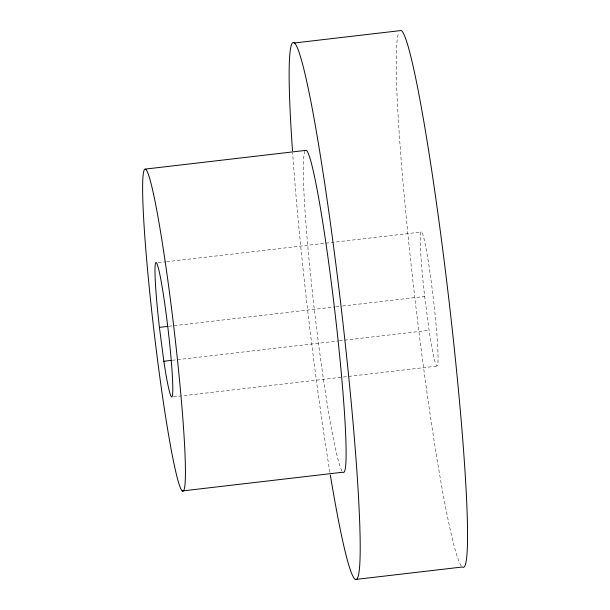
<?xml version="1.0" encoding="UTF-8"?>
<svg xmlns="http://www.w3.org/2000/svg" width="610" height="610" viewBox="0 0 610 610"><rect width="100%" height="100%" fill="white"/><g stroke="black" fill="none" stroke-linecap="round" stroke-linejoin="round"><path stroke-width="0.46" stroke-dasharray="3.05 2.29" d="M158.203 262.719L165.752 261.842M166.698 261.728L421.563 231.998M168.848 326.281L334.989 306.899M335.927 306.792L341.592 306.128M342.538 306.022L424.659 296.437A67.565 4.201 83.3 0 1 423.569 236.939A67.565 4.201 83.3 0 1 437.561 344.177A67.565 4.201 83.3 0 1 429.082 330.323L424.659 296.437M172.325 360.274L338.466 340.891M339.404 340.784L429.082 330.323M173.453 396.843L342.423 377.132M343.369 377.026L436.813 366.122M329.888 472.315A270.268 16.79 83.3 0 1 292.64 152.805M341.989 471.042A162.161 10.073 83.3 0 1 314.478 310.604A162.161 10.073 83.3 0 1 304.916 151.303M461.32 565.996A270.268 16.79 83.3 0 1 415.425 302.751A270.268 16.79 83.3 0 1 398.818 32.376"/><path stroke-width="0.91" d="M294.188 43.005L401.365 30.5A270.268 16.79 83.3 0 1 449.982 309.239A270.268 16.79 83.3 0 1 462.38 566.995L355.203 579.5M145.637 169.054L306.395 150.304A162.161 10.073 83.3 0 1 335.569 317.543A162.161 10.073 83.3 0 1 343.003 472.201L182.245 490.951A162.161 10.073 83.3 0 1 145.378 244.076A162.161 10.073 83.3 0 1 164.197 254.98A162.161 10.073 83.3 0 1 182.245 490.951M159.408 327.379A67.565 4.201 83.3 0 1 158.325 267.881A67.565 4.201 83.3 0 1 172.31 375.119A67.565 4.201 83.3 0 1 163.831 361.265L159.408 327.379L167.91 326.388M163.831 361.265L171.387 360.38M292.503 150.815A270.268 16.79 83.3 0 1 312.793 111.531A270.268 16.79 83.3 0 1 359.069 508.099A270.268 16.79 83.3 0 1 330.338 475.076"/></g></svg>
